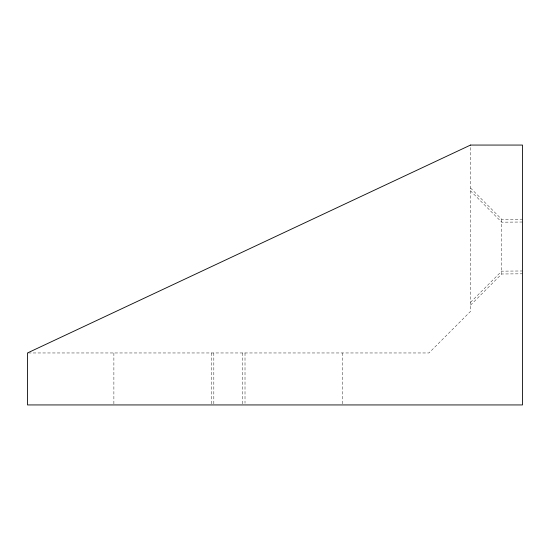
<?xml version="1.0" encoding="UTF-8"?>
<svg xmlns="http://www.w3.org/2000/svg" width="550" height="550" viewBox="0 0 550 550"><rect width="100%" height="100%" fill="white"/><g stroke="black" fill="none" stroke-linecap="round" stroke-linejoin="round"><path stroke-width="0.41" stroke-dasharray="2.75 2.06" d="M470.525 302.335L501.71 271.15L522.5 270.978M470.525 305.174L501.71 273.989L522.5 273.811M470.525 187.997L501.71 219.354L522.5 219.182M522.5 222.014L501.71 222.186L470.525 190.829M28.359 352.962L428.945 352.962L470.525 311.382L470.525 145.062M501.71 219.354L501.71 273.989M342.561 352.962L342.561 404.938M245.011 352.962L245.011 403.232M242.619 352.962L242.619 404.938M213.826 352.962L213.826 404.938M211.434 352.962L211.434 404.938M113.884 352.962L113.884 404.938"/><path stroke-width="0.82" d="M470.525 145.062L27.5 352.962L27.5 404.938L522.5 404.938L522.5 145.062L470.525 145.062"/></g></svg>
